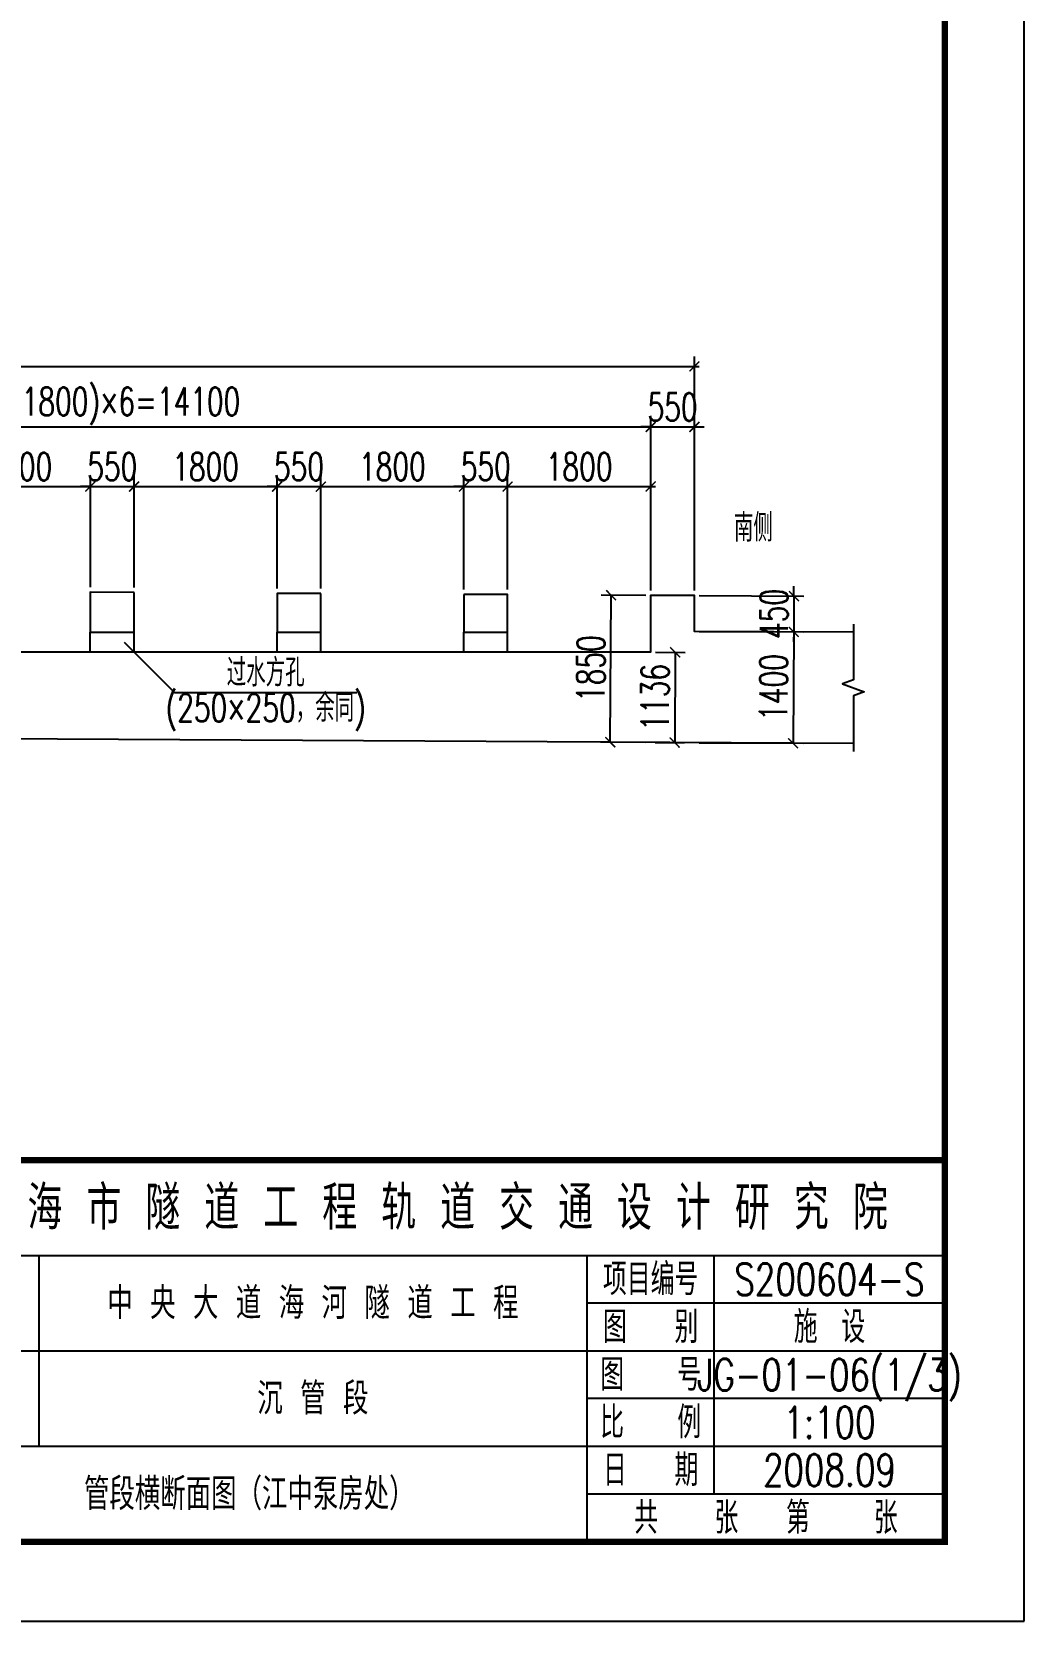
# Model space of a CAD drawing. Extents: x 266020 to 523514, y 704210 to 746210.
# Drawn here: x 366351 to 378838, y 704210 to 724201 of the extents above; entities that cross this region are included whole.
import ezdxf
from ezdxf.enums import TextEntityAlignment as Align

# ---------------------------------------------------------------- set-up
doc = ezdxf.new("R2010")
doc.units = 0
doc.header["$LTSCALE"] = 50
doc.header["$MEASUREMENT"] = 0
doc.layers.get('0').update_dxf_attribs({"linetype": 'CONTINUOUS'})
doc.layers.get('Defpoints').update_dxf_attribs({"linetype": 'CONTINUOUS'})
for name, color, linetype in [('01 标  注', 1, 'CONTINUOUS'), ('4', 4, 'CONTINUOUS'), ('zxz 01 标  注', 1, 'CONTINUOUS'), ('zxz 02 结  构', 5, 'CONTINUOUS'), ('图框', 7, 'CONTINUOUS')]:
    doc.layers.add(name, color=color, linetype=linetype)
doc.styles.get("Standard").update_dxf_attribs({"font": 'txt1.shx', "width": 0.7, "bigfont": 'hztxt.shx'})
doc.dimstyles.new('1：100', dxfattribs={"dimscale": 100, "dimtxt": 3.5, "dimasz": 1.25, "dimexe": 1.25, "dimexo": 0.625, "dimgap": 0.75, "dimtad": 1, "dimdsep": 46, "dimtxsty": 'Standard', "dimblk": 'ARCHTICK', "dimcen": 2.5, "dimclrt": 256, "dimadec": 0, "dimazin": 0, "dimtfac": 1, "dimtix": 1, "dimtmove": 0, "dimatfit": 3, "dimfxl": 0, "dimarcsym": 0})
doc.dimstyles.new('zxz 1：25', dxfattribs={"dimscale": 100, "dimtxt": 3.5, "dimasz": 1.25, "dimexe": 1.25, "dimexo": 0.625, "dimgap": 0.75, "dimtad": 1, "dimdec": 0, "dimlfac": 0.25, "dimdsep": 46, "dimtxsty": 'Standard', "dimblk": 'ARCHTICK', "dimcen": 2.5, "dimdle": 0.625, "dimclrt": 1, "dimadec": 4, "dimazin": 1, "dimtfac": 1, "dimtdec": 0, "dimtix": 1, "dimtmove": 0, "dimatfit": 3, "dimldrblk": 'ARCHTICK', "dimfxl": 0, "dimarcsym": 0})

# ---------------------------------------------------------------- blocks, each defined once
blk = doc.blocks.new('_ArchTick')
at = {"color": 0, "linetype": 'ByBlock', "const_width": 0.15}
blk.add_lwpolyline([(-0.5, -0.5), (0.5, 0.5)], dxfattribs=at)
blk = doc.blocks.new('*D128')
at = {"layer": 'Defpoints', "color": 0}
for p in [(367088, 718481), (365288, 717161), (367088, 717151)]:
    blk.add_point(p, dxfattribs=at)
at = {"layer": 'zxz 01 标  注', "color": 0, "lineweight": -2}
for p, q in [((365288, 717223), (365288, 718606)), ((367088, 717214), (367088, 718606)), ((365225, 718481), (367150, 718481))]:
    blk.add_line(p, q, dxfattribs=at)
at = {"layer": 'zxz 01 标  注', "color": 0, "lineweight": -2, "xscale": 125, "yscale": 125, "zscale": 125, "rotation": 180}
blk.add_blockref('_ArchTick', (365288, 718481), dxfattribs=at)
at = {"layer": 'zxz 01 标  注', "color": 0, "lineweight": -2, "xscale": 125, "yscale": 125, "zscale": 125}
blk.add_blockref('_ArchTick', (367088, 718481), dxfattribs=at)
at = {"layer": 'zxz 01 标  注', "color": 1, "insert": (366188, 718731), "char_height": 350, "attachment_point": 5}
blk.add_mtext('1800', dxfattribs=at)
blk = doc.blocks.new('*D129')
at = {"layer": 'Defpoints', "color": 0}
for p in [(367638, 718481), (367088, 717151), (367638, 717148)]:
    blk.add_point(p, dxfattribs=at)
at = {"layer": 'zxz 01 标  注', "color": 0, "lineweight": -2}
for p, q in [((367088, 717214), (367088, 718606)), ((367638, 717211), (367638, 718606)), ((367088, 718481), (366963, 718481)), ((367088, 718481), (367638, 718481)), ((367638, 718481), (367763, 718481))]:
    blk.add_line(p, q, dxfattribs=at)
at = {"layer": 'zxz 01 标  注', "color": 0, "lineweight": -2, "xscale": 125, "yscale": 125, "zscale": 125}
blk.add_blockref('_ArchTick', (367088, 718481), dxfattribs=at)
at = {"layer": 'zxz 01 标  注', "color": 0, "lineweight": -2, "xscale": 125, "yscale": 125, "zscale": 125, "rotation": 180}
blk.add_blockref('_ArchTick', (367638, 718481), dxfattribs=at)
at = {"layer": 'zxz 01 标  注', "color": 1, "insert": (367363, 718731), "char_height": 350, "attachment_point": 5}
blk.add_mtext('550', dxfattribs=at)
blk = doc.blocks.new('*D130')
at = {"layer": 'Defpoints', "color": 0}
for p in [(369438, 718481), (367638, 717148), (369438, 717138)]:
    blk.add_point(p, dxfattribs=at)
at = {"layer": 'zxz 01 标  注', "color": 0, "lineweight": -2}
for p, q in [((367638, 717211), (367638, 718606)), ((369438, 717201), (369438, 718606)), ((367575, 718481), (369500, 718481))]:
    blk.add_line(p, q, dxfattribs=at)
at = {"layer": 'zxz 01 标  注', "color": 0, "lineweight": -2, "xscale": 125, "yscale": 125, "zscale": 125, "rotation": 180}
blk.add_blockref('_ArchTick', (367638, 718481), dxfattribs=at)
at = {"layer": 'zxz 01 标  注', "color": 0, "lineweight": -2, "xscale": 125, "yscale": 125, "zscale": 125}
blk.add_blockref('_ArchTick', (369438, 718481), dxfattribs=at)
at = {"layer": 'zxz 01 标  注', "color": 1, "insert": (368538, 718731), "char_height": 350, "attachment_point": 5}
blk.add_mtext('1800', dxfattribs=at)
blk = doc.blocks.new('*D131')
at = {"layer": 'Defpoints', "color": 0}
for p in [(369988, 718481), (369438, 717138), (369988, 717135)]:
    blk.add_point(p, dxfattribs=at)
at = {"layer": 'zxz 01 标  注', "color": 0, "lineweight": -2}
for p, q in [((369438, 717201), (369438, 718606)), ((369988, 717198), (369988, 718606)), ((369438, 718481), (369313, 718481)), ((369438, 718481), (369988, 718481)), ((369988, 718481), (370113, 718481))]:
    blk.add_line(p, q, dxfattribs=at)
at = {"layer": 'zxz 01 标  注', "color": 0, "lineweight": -2, "xscale": 125, "yscale": 125, "zscale": 125}
blk.add_blockref('_ArchTick', (369438, 718481), dxfattribs=at)
at = {"layer": 'zxz 01 标  注', "color": 0, "lineweight": -2, "xscale": 125, "yscale": 125, "zscale": 125, "rotation": 180}
blk.add_blockref('_ArchTick', (369988, 718481), dxfattribs=at)
at = {"layer": 'zxz 01 标  注', "color": 1, "insert": (369713, 718731), "char_height": 350, "attachment_point": 5}
blk.add_mtext('550', dxfattribs=at)
blk = doc.blocks.new('*D132')
at = {"layer": 'Defpoints', "color": 0}
for p in [(371788, 718481), (369988, 717135), (371788, 717125)]:
    blk.add_point(p, dxfattribs=at)
at = {"layer": 'zxz 01 标  注', "color": 0, "lineweight": -2}
for p, q in [((369988, 717198), (369988, 718606)), ((371788, 717188), (371788, 718606)), ((369925, 718481), (371850, 718481))]:
    blk.add_line(p, q, dxfattribs=at)
at = {"layer": 'zxz 01 标  注', "color": 0, "lineweight": -2, "xscale": 125, "yscale": 125, "zscale": 125, "rotation": 180}
blk.add_blockref('_ArchTick', (369988, 718481), dxfattribs=at)
at = {"layer": 'zxz 01 标  注', "color": 0, "lineweight": -2, "xscale": 125, "yscale": 125, "zscale": 125}
blk.add_blockref('_ArchTick', (371788, 718481), dxfattribs=at)
at = {"layer": 'zxz 01 标  注', "color": 1, "insert": (370888, 718731), "char_height": 350, "attachment_point": 5}
blk.add_mtext('1800', dxfattribs=at)
blk = doc.blocks.new('*D133')
at = {"layer": 'Defpoints', "color": 0}
for p in [(372338, 718481), (371788, 717125), (372338, 717122)]:
    blk.add_point(p, dxfattribs=at)
at = {"layer": 'zxz 01 标  注', "color": 0, "lineweight": -2}
for p, q in [((371788, 717188), (371788, 718606)), ((372338, 717185), (372338, 718606)), ((371788, 718481), (371663, 718481)), ((371788, 718481), (372338, 718481)), ((372338, 718481), (372463, 718481))]:
    blk.add_line(p, q, dxfattribs=at)
at = {"layer": 'zxz 01 标  注', "color": 0, "lineweight": -2, "xscale": 125, "yscale": 125, "zscale": 125}
blk.add_blockref('_ArchTick', (371788, 718481), dxfattribs=at)
at = {"layer": 'zxz 01 标  注', "color": 0, "lineweight": -2, "xscale": 125, "yscale": 125, "zscale": 125, "rotation": 180}
blk.add_blockref('_ArchTick', (372338, 718481), dxfattribs=at)
at = {"layer": 'zxz 01 标  注', "color": 1, "insert": (372063, 718731), "char_height": 350, "attachment_point": 5}
blk.add_mtext('550', dxfattribs=at)
blk = doc.blocks.new('*D134')
at = {"layer": 'Defpoints', "color": 0}
for p in [(374138, 718481), (372338, 717122), (374138, 717112)]:
    blk.add_point(p, dxfattribs=at)
at = {"layer": 'zxz 01 标  注', "color": 0, "lineweight": -2}
for p, q in [((372338, 717185), (372338, 718606)), ((374138, 717175), (374138, 718606)), ((372275, 718481), (374200, 718481))]:
    blk.add_line(p, q, dxfattribs=at)
at = {"layer": 'zxz 01 标  注', "color": 0, "lineweight": -2, "xscale": 125, "yscale": 125, "zscale": 125, "rotation": 180}
blk.add_blockref('_ArchTick', (372338, 718481), dxfattribs=at)
at = {"layer": 'zxz 01 标  注', "color": 0, "lineweight": -2, "xscale": 125, "yscale": 125, "zscale": 125}
blk.add_blockref('_ArchTick', (374138, 718481), dxfattribs=at)
at = {"layer": 'zxz 01 标  注', "color": 1, "insert": (373238, 718731), "char_height": 350, "attachment_point": 5}
blk.add_mtext('1800', dxfattribs=at)
blk = doc.blocks.new('*D135')
at = {"layer": 'Defpoints', "color": 0}
for p in [(374688, 719231), (374138, 717112), (374688, 717109)]:
    blk.add_point(p, dxfattribs=at)
at = {"layer": 'zxz 01 标  注', "color": 0, "lineweight": -2}
for p, q in [((374138, 717175), (374138, 719356)), ((374688, 717172), (374688, 719356)), ((374138, 719231), (374013, 719231)), ((374138, 719231), (374688, 719231)), ((374688, 719231), (374813, 719231))]:
    blk.add_line(p, q, dxfattribs=at)
at = {"layer": 'zxz 01 标  注', "color": 0, "lineweight": -2, "xscale": 125, "yscale": 125, "zscale": 125}
blk.add_blockref('_ArchTick', (374138, 719231), dxfattribs=at)
at = {"layer": 'zxz 01 标  注', "color": 0, "lineweight": -2, "xscale": 125, "yscale": 125, "zscale": 125, "rotation": 180}
blk.add_blockref('_ArchTick', (374688, 719231), dxfattribs=at)
at = {"layer": 'zxz 01 标  注', "color": 1, "insert": (374413, 719481), "char_height": 350, "attachment_point": 5}
blk.add_mtext('550', dxfattribs=at)
blk = doc.blocks.new('*D138')
at = {"layer": 'Defpoints', "color": 0}
for p in [(373640, 717115), (374138, 717112), (374138, 715262)]:
    blk.add_point(p, dxfattribs=at)
at = {"layer": 'zxz 01 标  注', "color": 0, "lineweight": -2}
for p, q in [((374075, 717113), (373515, 717116)), ((373630, 715265), (373640, 717115)), ((374075, 715263), (373505, 715266))]:
    blk.add_line(p, q, dxfattribs=at)
at = {"layer": 'zxz 01 标  注', "color": 0, "lineweight": -2, "xscale": 125, "yscale": 125, "zscale": 125}
for p, rotation in [((373640, 717115), 89.68588746480138), ((373630, 715265), 269.6858874648014)]:
    blk.add_blockref('_ArchTick', p, dxfattribs=dict(at, rotation=rotation))
at = {"layer": 'zxz 01 标  注', "insert": (373385, 716192), "char_height": 350, "attachment_point": 5, "rotation": 89.6859}
blk.add_mtext('1850', dxfattribs=at)
blk = doc.blocks.new('*D139')
at = {"layer": 'Defpoints', "color": 0}
for p in [(374688, 717109), (374688, 716659), (375938, 716653)]:
    blk.add_point(p, dxfattribs=at)
at = {"layer": 'zxz 01 标  注', "color": 0, "lineweight": -2}
for p, q in [((374750, 717109), (376066, 717102)), ((375941, 717103), (375938, 716653)), ((375941, 717103), (375941, 717228)), ((374750, 716659), (376063, 716652)), ((375938, 716653), (375937, 716528))]:
    blk.add_line(p, q, dxfattribs=at)
at = {"layer": 'zxz 01 标  注', "color": 0, "lineweight": -2, "xscale": 125, "yscale": 125, "zscale": 125}
for p, rotation in [((375941, 717103), 269.6858874614662), ((375938, 716653), 89.68588746146627)]:
    blk.add_blockref('_ArchTick', p, dxfattribs=dict(at, rotation=rotation))
at = {"layer": 'zxz 01 标  注', "insert": (375689, 716879), "char_height": 350, "attachment_point": 5, "rotation": 89.6859}
blk.add_mtext('450', dxfattribs=at)
blk = doc.blocks.new('*D140')
at = {"layer": 'Defpoints', "color": 0}
for p in [(374688, 716659), (374688, 715259), (375930, 715253)]:
    blk.add_point(p, dxfattribs=at)
at = {"layer": 'zxz 01 标  注', "color": 0, "lineweight": -2}
for p, q in [((374750, 716659), (376063, 716652)), ((375938, 716653), (375930, 715253)), ((374750, 715259), (376055, 715252))]:
    blk.add_line(p, q, dxfattribs=at)
at = {"layer": 'zxz 01 标  注', "color": 0, "lineweight": -2, "xscale": 125, "yscale": 125, "zscale": 125}
for p, rotation in [((375938, 716653), 89.68588746146624), ((375930, 715253), 269.6858874614662)]:
    blk.add_blockref('_ArchTick', p, dxfattribs=dict(at, rotation=rotation))
at = {"layer": 'zxz 01 标  注', "insert": (375684, 715954), "char_height": 350, "attachment_point": 5, "rotation": 89.6859}
blk.add_mtext('1400', dxfattribs=at)
blk = doc.blocks.new('*D67')
at = {"layer": 'Defpoints', "color": 0}
for p in [(374688, 719993), (327138, 717220), (374688, 717109)]:
    blk.add_point(p, dxfattribs=at)
at = {"layer": 'zxz 01 标  注', "color": 0, "lineweight": -2}
for p, q in [((327138, 717283), (327138, 720118)), ((374688, 717172), (374688, 720118)), ((327075, 719993), (374750, 719993))]:
    blk.add_line(p, q, dxfattribs=at)
at = {"layer": 'zxz 01 标  注', "color": 0, "lineweight": -2, "xscale": 125, "yscale": 125, "zscale": 125, "rotation": 180}
blk.add_blockref('_ArchTick', (327138, 719993), dxfattribs=at)
at = {"layer": 'zxz 01 标  注', "color": 0, "lineweight": -2, "xscale": 125, "yscale": 125, "zscale": 125}
blk.add_blockref('_ArchTick', (374688, 719993), dxfattribs=at)
at = {"layer": 'zxz 01 标  注', "color": 1, "insert": (350913, 720243), "char_height": 350, "attachment_point": 5}
blk.add_mtext('47550', dxfattribs=at)
blk = doc.blocks.new('*D69')
at = {"layer": 'Defpoints', "color": 0}
for p in [(374138, 719231), (374138, 717112), (360038, 717040)]:
    blk.add_point(p, dxfattribs=at)
at = {"layer": 'zxz 01 标  注', "color": 0, "lineweight": -2}
for p, q in [((360038, 717102), (360038, 719356)), ((374138, 717175), (374138, 719356)), ((359975, 719231), (374200, 719231))]:
    blk.add_line(p, q, dxfattribs=at)
at = {"layer": 'zxz 01 标  注', "color": 0, "lineweight": -2, "xscale": 125, "yscale": 125, "zscale": 125, "rotation": 180}
blk.add_blockref('_ArchTick', (360038, 719231), dxfattribs=at)
at = {"layer": 'zxz 01 标  注', "color": 0, "lineweight": -2, "xscale": 125, "yscale": 125, "zscale": 125}
blk.add_blockref('_ArchTick', (374138, 719231), dxfattribs=at)
at = {"layer": 'zxz 01 标  注', "color": 1, "insert": (367088, 719493), "char_height": 350, "attachment_point": 5}
blk.add_mtext('(550＋1800)×6=14100', dxfattribs=at)
blk = doc.blocks.new('*D304')
at = {"layer": 'Defpoints', "color": 0}
for p in [(374138, 716399), (374132, 715262), (374440, 715261)]:
    blk.add_point(p, dxfattribs=at)
at = {"layer": 'zxz 01 标  注', "color": 0, "lineweight": -2}
for p, q in [((374200, 716398), (374571, 716396)), ((374446, 716397), (374440, 715261)), ((374194, 715262), (374565, 715260))]:
    blk.add_line(p, q, dxfattribs=at)
at = {"layer": 'zxz 01 标  注', "color": 0, "lineweight": -2, "xscale": 125, "yscale": 125, "zscale": 125}
for p, rotation in [((374446, 716397), 89.68588746480182), ((374440, 715261), 269.6858874648018)]:
    blk.add_blockref('_ArchTick', p, dxfattribs=dict(at, rotation=rotation))
at = {"layer": 'zxz 01 标  注', "insert": (374193, 715830), "char_height": 350, "attachment_point": 5, "rotation": 89.6859}
blk.add_mtext('1136', dxfattribs=at)

msp = doc.modelspace()

# ---------------------------------------------------------------- linework, layer by layer
at = {"layer": '01 标  注'}
msp.add_lwpolyline([(378837.835, 704209.674), (378837.835, 746209.674), (319137.835, 746209.674), (319137.835, 704209.674)], close=True, dxfattribs=at)
at = {"layer": '4', "color": 7, "const_width": 80}
msp.add_lwpolyline([(377837.835, 705209.674), (377837.835, 745209.674), (321637.835, 745209.674), (321637.835, 705209.674)], close=True, dxfattribs=at)
at = {"layer": 'zxz 01 标  注'}
for p, q in [((367087.835, 716398.566), (367087.835, 716648.566)), ((367637.835, 716398.566), (367637.835, 716648.566)), ((369437.835, 716398.566), (369437.835, 716648.566)), ((369987.835, 716398.566), (369987.835, 716648.566)), ((371787.835, 716398.566), (371787.835, 716648.566)), ((372337.835, 716398.566), (372337.835, 716648.566))]:
    msp.add_line(p, q, dxfattribs=at)
for points in [[(376687.835, 716748.452), (376687.835, 716048.452), (376550.461, 715998.452), (376825.209, 715898.452), (376687.835, 715848.452), (376687.835, 715148.452)], [(367512.146, 716524.255), (368145.619, 715890.782), (370442.11, 715890.782)]]:
    msp.add_lwpolyline(points, dxfattribs=at)
at = {"layer": 'zxz 02 结  构'}
msp.add_line((376687.835, 715248.452), (362931.943, 715323.867), dxfattribs=at)
at = {"layer": 'zxz 02 结  构', "ltscale": 4}
msp.add_lwpolyline([(376687.835, 716648.452), (374687.835, 716659.417), (374687.835, 717109.417), (374137.835, 717112.432), (374137.835, 716398.566), (360037.835, 716398.566), (360037.835, 716039.733), (351187.835, 716088.252), (351187.835, 716398.252), (327687.835, 716527.087), (327687.835, 717217.087), (327137.835, 717220.103), (327137.835, 716920.103), (325137.835, 716931.067)], dxfattribs=at)
for points in [[(367637.835, 717148.067), (367087.835, 717151.083), (367087.835, 716648.566), (367637.835, 716648.566)], [(369987.835, 717135.184), (369437.835, 717138.199), (369437.835, 716648.566), (369987.835, 716648.566)], [(371787.835, 717125.316), (371787.835, 716648.566), (372337.835, 716648.566), (372337.835, 717122.3)]]:
    msp.add_lwpolyline(points, close=True, dxfattribs=at)
at = {"layer": '图框', "color": 7}
for p, q in [((354937.835, 708809.674), (377837.835, 708809.674)), ((366437.835, 708809.674), (366437.835, 706409.674)), ((373337.835, 705209.674), (373337.835, 708809.674)), ((374937.835, 705809.674), (374937.835, 708809.674)), ((377837.835, 708209.674), (373337.835, 708209.674)), ((359837.835, 707609.674), (377837.835, 707609.674)), ((377837.835, 707009.674), (373337.835, 707009.674)), ((359837.835, 706409.674), (377837.835, 706409.674)), ((377837.835, 705809.674), (373337.835, 705809.674))]:
    msp.add_line(p, q, dxfattribs=at)
at = {"layer": '图框', "color": 7, "const_width": 80}
for points in [[(354937.835, 710009.674), (377837.835, 710009.674), (377837.835, 705209.674), (354937.835, 705209.674)], [(359837.835, 710009.674), (377837.835, 710009.674), (377837.835, 705209.674), (359837.835, 705209.674)]]:
    msp.add_lwpolyline(points, close=True, dxfattribs=at)

# ---------------------------------------------------------------- texts
at = {"layer": 'zxz 01 标  注', "color": 1, "char_height": 350, "attachment_point": 5}
for s, insert in [('南侧', (375430.5, 717964.282)), ('过水方孔', (369293.865, 716140.782)), ('(250×250，余同)', (369293.865, 715640.782))]:
    msp.add_mtext(s, dxfattribs=dict(at, insert=insert))
at = {"layer": '图框', "color": 7}
for s, height, width, p in [('上 海 市 隧 道 工 程 轨 道 交 通 设 计 研 究 院', 550, 0.8, (371337.835, 709409.674)), ('项目编号', 400, 0.75, (374137.835, 708509.674)), ('S200604-S', 400, 0.75, (376387.835, 708509.674)), ('中 央 大 道 海 河 隧 道 工 程', 400, 0.8, (369887.835, 708209.674)), ('图\u3000\u3000别', 400, 0.75, (374137.835, 707909.674)), ('施\u3000设', 400, 0.75, (376387.835, 707909.674)), ('图   号', 400, 0.75, (374137.835, 707309.674)), ('沉 管 段', 400, 0.8, (369887.835, 707009.674)), ('比   例', 400, 0.75, (374137.835, 706709.674)), ('1:100', 400, 0.75, (376387.835, 706709.674)), ('日\u3000\u3000期', 400, 0.75, (374137.835, 706109.674)), ('2008.09', 400, 0.75, (376387.835, 706109.674)), ('管段横断面图（江中泵房处）', 400, 0.8, (369087.835, 705809.674)), ('共\u3000  张\u3000\u3000第\u3000\u3000 张', 400, 0.75, (375587.835, 705509.674))]:
    msp.add_text(s, height=height, dxfattribs=dict(at, width=width)).set_placement(p, align=Align.MIDDLE_CENTER)
at = {"layer": '图框', "width": 0.75}
msp.add_text('JG-01-06(1/3)', height=400, dxfattribs=at).set_placement((376387.835, 707309.674), align=Align.MIDDLE_CENTER)

# ---------------------------------------------------------------- dimensions: what is measured, and where the dimension line sits
at = {"layer": 'zxz 01 标  注'}
for base, p1, p2, picture, middle in [((374687.835, 719992.531), (327137.835, 717220.103), (374687.835, 717109.417), '*D67', (350912.835, 720242.531)), ((374687.835, 719231.479), (374137.835, 717112.432), (374687.835, 717109.417), '*D135', (374412.835, 719481.479)), ((367087.835, 718481.479), (365287.835, 717160.951), (367087.835, 717151.083), '*D128', (366187.835, 718731.479)), ((367637.835, 718481.479), (367087.835, 717151.083), (367637.835, 717148.067), '*D129', (367362.835, 718731.479)), ((369437.835, 718481.479), (367637.835, 717148.067), (369437.835, 717138.199), '*D130', (368537.835, 718731.479)), ((369987.835, 718481.479), (369437.835, 717138.199), (369987.835, 717135.184), '*D131', (369712.835, 718731.479)), ((371787.835, 718481.479), (369987.835, 717135.184), (371787.835, 717125.316), '*D132', (370887.835, 718731.479)), ((372337.835, 718481.479), (371787.835, 717125.316), (372337.835, 717122.3), '*D133', (372062.835, 718731.479)), ((374137.835, 718481.479), (372337.835, 717122.3), (374137.835, 717112.432), '*D134', (373237.835, 718731.479))]:
    dim = msp.add_linear_dim(base=base, p1=p1, p2=p2, dimstyle='zxz 1：25', override={"dimlfac": 1}, dxfattribs=at)
    dim.commit()
    dim.dimension.update_dxf_attribs({"geometry": picture, "text_midpoint": middle})
dim = msp.add_linear_dim(base=(374137.835, 719231.479), p1=(360037.835, 717039.733), p2=(374137.835, 717112.432), text='(550＋1800)×6=<>', dimstyle='zxz 1：25', override={"dimlfac": 1}, dxfattribs=at)
dim.commit()
dim.dimension.update_dxf_attribs({"geometry": '*D69', "text_midpoint": (367087.835, 719492.531)})
for base, p1, p2, angle, picture, middle in [((373639.719, 717115.163), (374137.835, 715262.432), (374137.835, 717112.432), 269.6858875, '*D138', (373384.652, 716191.561)), ((375938.127, 716652.562), (374687.835, 717109.417), (374687.835, 716659.417), 89.6858875, '*D139', (375689.364, 716878.926)), ((375930.452, 715252.604), (374687.835, 716659.417), (374687.835, 715259.417), 89.6858875, '*D140', (375684.293, 715953.954))]:
    dim = msp.add_linear_dim(base=base, p1=p1, p2=p2, angle=angle, dimstyle='1：100', override={"dimdec": 0, "dimfxl": 1.25, "dimarcsym": 1}, dxfattribs=at)
    dim.commit()
    dim.dimension.update_dxf_attribs({"geometry": picture, "text_midpoint": middle})
dim = msp.add_linear_dim(base=(374439.945, 715260.776), p1=(374137.835, 716398.566), p2=(374131.607, 715262.466), angle=269.6858875, dimstyle='1：100', override={"dimdec": 0}, dxfattribs=at)
dim.commit()
dim.dimension.update_dxf_attribs({"geometry": '*D304', "text_midpoint": (374443.06, 715828.826), "dimtype": 161})

doc.saveas('drawing.dxf')
